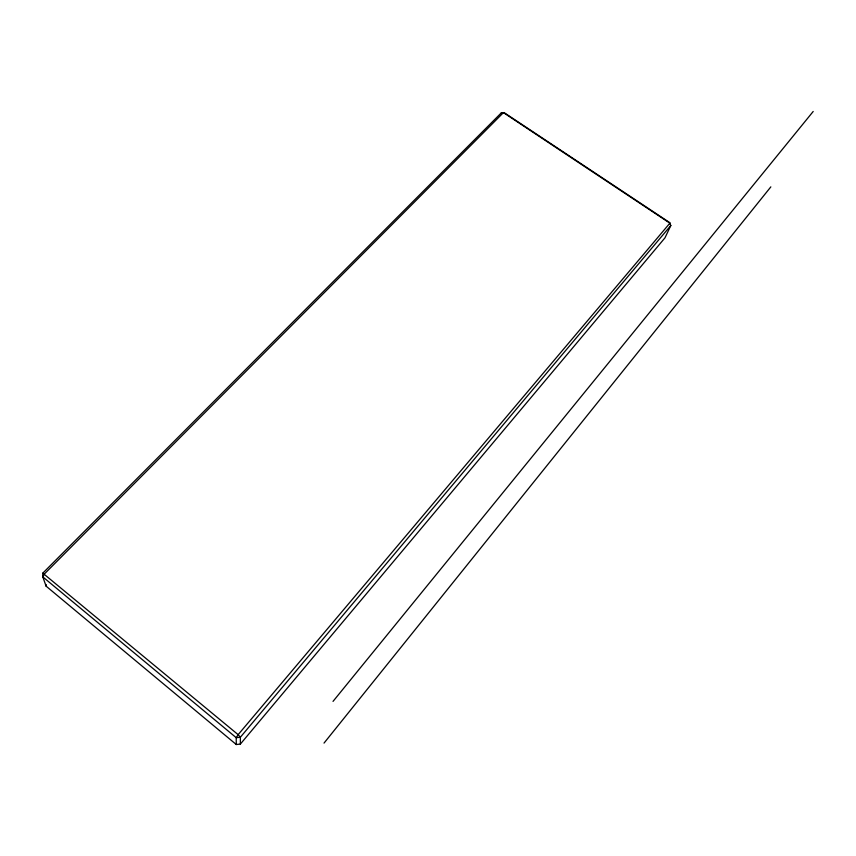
<?xml version="1.0" encoding="UTF-8"?>
<svg xmlns="http://www.w3.org/2000/svg" width="856" height="856" viewBox="0 0 856 856"><rect width="100%" height="100%" fill="white"/><g stroke="black" fill="none" stroke-linecap="round" stroke-linejoin="round"><path stroke-width="1.28" d="M240.365 744.078L240.365 737.23L670.826 225.513L669.563 222.967L503.435 112.618L501.316 112.853L42.8 573.145L42.8 576.88L46.096 586.146L236.288 744.527L240.365 744.078L664.973 237.84L670.826 225.513M324.028 743.094L770.839 186.876M333.027 701.385L813.2 111.473M501.316 112.853L504.334 112.757L670.12 222.87L238.139 734.662L236.213 737.679L236.288 744.527M504.334 112.757L503.435 112.618L44.491 573.862L42.8 576.88L236.213 737.679L240.365 737.23L238.139 734.662L42.8 573.145M46.096 584.53L46.096 586.146"/></g></svg>
